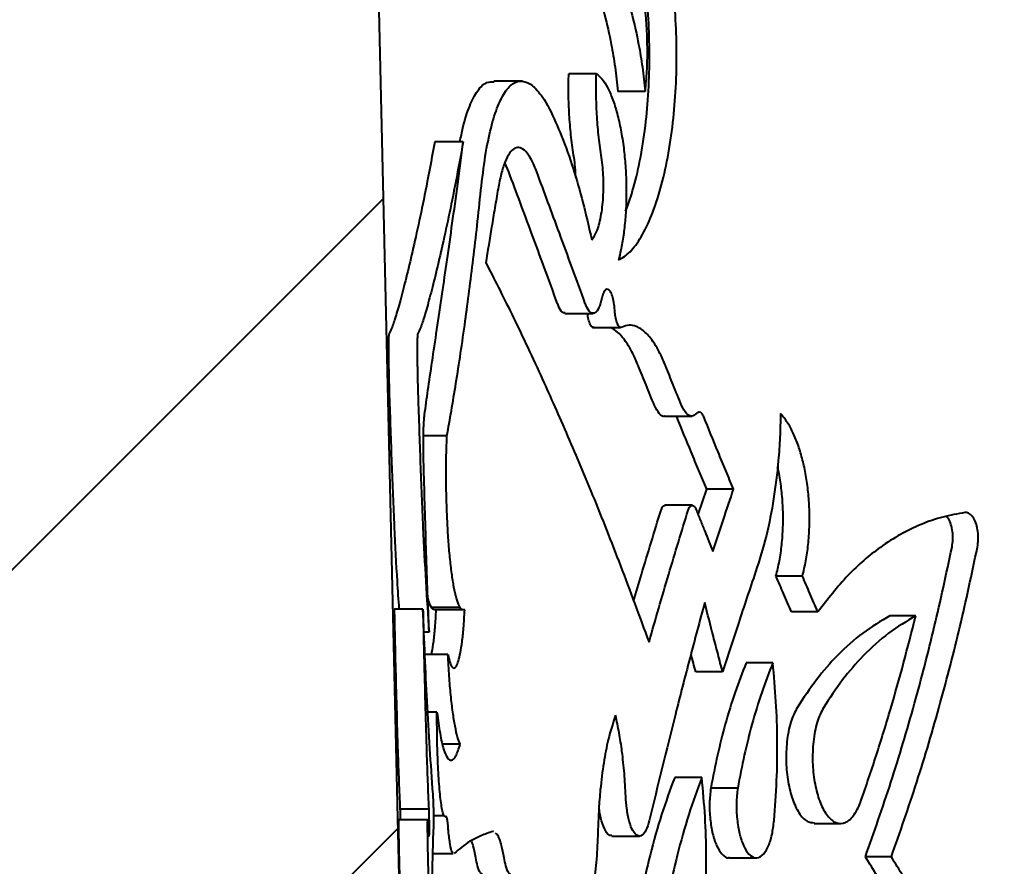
# Model space of a CAD drawing. Header units: millimetres. Extents: x 8 to 871, y 8 to 585.
# Drawn here: x 317.44 to 324.31, y 292.87 to 298.77 of the extents above; entities that cross this region are included whole.
import ezdxf

# ---------------------------------------------------------------- set-up
doc = ezdxf.new("R2010")
doc.units = ezdxf.units.MM
doc.layers.add('DIMENSIONS', color=2, linetype='Continuous')
doc.layers.add('HATCH', color=3, linetype='Continuous')
doc.layers.add('OUTLINE', color=7, linetype='Continuous', lineweight=25)
doc.styles.add('SLDTEXTSTYLE0', font='TXT', dxfattribs={"width": 0.75})
doc.dimstyles.new('SLDDIMSTYLE8', dxfattribs={"dimtxt": 3.5, "dimasz": 2, "dimexe": 0, "dimexo": 0.0625, "dimgap": 0.875, "dimtad": 1, "dimdec": 4, "dimzin": 12, "dimdsep": 46, "dimtxsty": 'SLDTEXTSTYLE0', "dimsah": 1, "dimcen": 0.09, "dimazin": 3, "dimtfac": 1, "dimtofl": 0, "dimtmove": 0, "dimatfit": 3, "dimfxl": 0, "dimfrac": 2, "dimtolj": 1, "dimtzin": 12, "dimarcsym": 0})

# ---------------------------------------------------------------- blocks, each defined once
blk = doc.blocks.new('_D_13')
at = {"layer": 'DIMENSIONS'}
blk.add_arc((306.2088, 330.1347), 79.0072, 79, 90, dxfattribs=at)
for points in [[(306.2088, 409.142), (308.2024, 408.6167), (308.215, 409.6166)], [(321.2841, 407.6904), (319.4054, 408.5391), (319.227, 407.5551)]]:
    blk.add_solid(points, dxfattribs=at)
at = {"layer": 'DIMENSIONS', "insert": (310.7105, 413.6065), "char_height": 3.5, "attachment_point": 1, "rotation": 354.5, "style": 'SLDTEXTSTYLE0'}
blk.add_mtext('11°', dxfattribs=at)

msp = doc.modelspace()

# ---------------------------------------------------------------- hatches: boundary and pattern name
at = {"layer": 'HATCH'}
h = msp.add_hatch(dxfattribs=at)
h.set_pattern_fill('ANSI31', color=256, angle=3e-322, style=0)
edge = h.paths.add_edge_path(flags=0)
edge.add_line((320.34869, 290.09243), (320.33579, 290.64907))
edge.add_spline(control_points=[(320.33579, 290.64907), (320.26911, 290.64907), (320.20242, 290.64907), (320.13574, 290.64907)], knot_values=[0.0000017, 0.0000017, 0.0000017, 0.0000017, 0.0002018, 0.0002018, 0.0002018, 0.0002018], weights=[1, 1, 1, 1], degree=3, periodic=0)
edge.add_line((320.13574, 290.64907), (320.12031, 291.31453))
edge.add_line((320.12031, 291.31453), (320.32037, 291.31453))
edge.add_line((320.32037, 291.31453), (320.31445, 291.56971))
edge.add_line((320.31445, 291.56971), (320.1144, 291.56971))
edge.add_line((320.1144, 291.56971), (319.89323, 301.11118))
edge.add_spline(control_points=[(319.89323, 301.11118), (319.95992, 301.11118), (320.0266, 301.11118), (320.09329, 301.11118)], knot_values=[0.0000041, 0.0000041, 0.0000041, 0.0000041, 0.0002042, 0.0002042, 0.0002042, 0.0002042], weights=[1, 1, 1, 1], degree=3, periodic=0)
edge.add_line((320.09329, 301.11118), (320.05436, 302.7904))
edge.add_spline(control_points=[(320.05436, 302.7904), (319.98768, 302.7904), (319.92099, 302.7904), (319.85431, 302.7904)], knot_values=[0.0000146, 0.0000146, 0.0000146, 0.0000146, 0.0002146, 0.0002146, 0.0002146, 0.0002146], weights=[1, 1, 1, 1], degree=3, periodic=0)
edge.add_line((319.85431, 302.7904), (319.82857, 303.90073))
edge.add_line((319.82857, 303.90073), (320.02863, 303.90073))
edge.add_line((320.02863, 303.90073), (319.68518, 318.71755))
edge.add_arc((324.68384, 318.83342), 5, 180, 181.327843, ccw=False)
edge.add_line((319.68384, 318.83342), (319.68384, 326.33342))
edge.add_arc((342.38384, 326.33342), 22.7, 169.323301, 180, ccw=False)
edge.add_line((320.07682, 330.53898), (309.99461, 332.57812))
edge.add_line((309.99461, 332.57812), (309.45884, 329.8218))
edge.add_line((309.45884, 329.8218), (309.45884, 182.95846))
edge.add_line((309.45884, 182.95846), (321.48384, 187.3352))
edge.add_arc((344.60884, 196.6352), 24.925, 180, 201.908125, ccw=False)
edge.add_line((319.68384, 196.6352), (319.68384, 202.4352))
edge.add_arc((339.68384, 202.4352), 20, 163.903735, 180, ccw=False)
edge.add_line((320.46789, 207.98024), (321.6945, 212.23094))
edge.add_arc((312.0865, 215.00347), 10.00003, 343.903735, 361.327843)
edge.add_line((322.08384, 215.2352), (320.86957, 267.62077))
edge.add_line((320.86957, 267.62077), (320.66952, 267.62077))
edge.add_line((320.66952, 267.62077), (320.61786, 269.84941))
edge.add_line((320.61786, 269.84941), (320.81792, 269.84941))
edge.add_line((320.81792, 269.84941), (320.73265, 273.52812))
edge.add_spline(control_points=[(320.73265, 273.52812), (320.66596, 273.52812), (320.59928, 273.52812), (320.53259, 273.52812)], knot_values=[0.000007, 0.000007, 0.000007, 0.000007, 0.0002071, 0.0002071, 0.0002071, 0.0002071], weights=[1, 1, 1, 1], degree=3, periodic=0)
edge.add_line((320.53259, 273.52812), (320.43569, 277.70853))
edge.add_spline(control_points=[(320.43569, 277.70853), (320.50238, 277.70853), (320.56906, 277.70853), (320.63575, 277.70853)], knot_values=[0.0000803, 0.0000803, 0.0000803, 0.0000803, 0.0002803, 0.0002803, 0.0002803, 0.0002803], weights=[1, 1, 1, 1], degree=3, periodic=0)
edge.add_line((320.63575, 277.70853), (320.49424, 283.81314))
edge.add_spline(control_points=[(320.49424, 283.81314), (320.42756, 283.81314), (320.36088, 283.81314), (320.29419, 283.81314)], knot_values=[0.0000165, 0.0000165, 0.0000165, 0.0000165, 0.0002166, 0.0002166, 0.0002166, 0.0002166], weights=[1, 1, 1, 1], degree=3, periodic=0)
edge.add_line((320.29419, 283.81314), (320.18597, 288.48212))
edge.add_spline(control_points=[(320.18597, 288.48212), (320.25265, 288.48212), (320.31934, 288.48212), (320.38602, 288.48212)], knot_values=[0.0000036, 0.0000036, 0.0000036, 0.0000036, 0.0002037, 0.0002037, 0.0002037, 0.0002037], weights=[1, 1, 1, 1], degree=3, periodic=0)
edge.add_line((320.38602, 288.48212), (320.36342, 289.45728))
edge.add_line((320.36342, 289.45728), (320.16336, 289.45728))
edge.add_line((320.16336, 289.45728), (320.14864, 290.09243))
edge.add_line((320.14864, 290.09243), (320.34869, 290.09243))

# ---------------------------------------------------------------- linework, layer by layer
at = {"layer": 'OUTLINE'}
for p, q in [((320.1144, 291.56971), (319.89323, 301.11118)), ((321.4583, 298.39454), (321.2659, 298.39454)), ((320.94209, 298.3424), (320.74473, 298.3424)), ((321.79918, 298.27135), (321.60876, 298.27135)), ((320.53097, 297.91949), (320.33305, 297.91949)), ((320.84826, 297.71009), (320.82009, 297.77283)), ((321.23848, 296.7242), (321.436, 296.7242)), ((321.43043, 296.62662), (321.62712, 296.62662)), ((321.93205, 296.00837), (322.12474, 296.00837)), ((320.41767, 295.87101), (320.25452, 295.87101)), ((322.16735, 295.32156), (322.22693, 295.49909)), ((322.41409, 295.49909), (322.22693, 295.49909)), ((322.12753, 295.38649), (321.93559, 295.38648)), ((322.89412, 294.89369), (322.70971, 294.89369)), ((320.30923, 294.67638), (320.50966, 294.67638)), ((320.25025, 294.66307), (320.05024, 294.66307)), ((320.54111, 294.65837), (320.34281, 294.65837)), ((323.0013, 294.64329), (322.81749, 294.64329)), ((323.68288, 294.61569), (323.50309, 294.61569)), ((320.29308, 294.5033), (320.2575, 294.5033)), ((320.42413, 294.34639), (320.26463, 294.34639)), ((322.68737, 294.28774), (322.50166, 294.28774)), ((322.33803, 294.22581), (322.15027, 294.22581)), ((320.34821, 293.94548), (320.28381, 293.94548)), ((320.51018, 293.72116), (320.38663, 293.72116)), ((322.1926, 293.48905), (322.00388, 293.48905)), ((322.44273, 293.4155), (322.25547, 293.4155)), ((320.29025, 293.2681), (320.09029, 293.2681)), ((320.28198, 293.19361), (320.08064, 293.19361)), ((320.32597, 293.22554), (320.39736, 293.22554)), ((322.97614, 293.16933), (323.1605, 293.16933)), ((320.74214, 293.11088), (320.73806, 293.11385)), ((321.56666, 293.08148), (321.75929, 293.08148)), ((320.32, 292.95899), (320.46124, 292.95899)), ((322.3853, 292.92936), (322.5731, 292.92936)), ((323.51324, 292.93629), (323.33223, 292.93629))]:
    msp.add_line(p, q, dxfattribs=at)
for points, knots in [([(321.61284, 297.09566), (321.63982, 297.11187), (321.69377, 297.14427), (321.77182, 297.25126), (321.84417, 297.40024), (321.90707, 297.58785), (321.95757, 297.80756), (321.99361, 298.04559), (322.01423, 298.29741), (322.02001, 298.54977), (322.011, 298.80014), (321.9891, 299.04064), (321.95449, 299.26766), (321.91476, 299.45524), (321.8849, 299.55954), (321.87287, 299.60158)], [0, 0, 0, 0, 0.0856359, 0.1712581, 0.2570638, 0.3428415, 0.4246758, 0.5064826, 0.5831932, 0.6598933, 0.733065, 0.8062402, 0.8786543, 0.9510874, 1, 1, 1, 1]), ([(321.66243, 297.4365), (321.68142, 297.48931), (321.72136, 297.6004), (321.76903, 297.81412), (321.80517, 298.05248), (321.82545, 298.30507), (321.83086, 298.55692), (321.82147, 298.80627), (321.7993, 299.04524), (321.76455, 299.27061), (321.7248, 299.4566), (321.69504, 299.55997), (321.68306, 299.60158)], [0, 0, 0, 0, 0.1020615, 0.2146824, 0.3272609, 0.4321499, 0.5370234, 0.6366667, 0.7363158, 0.8349152, 0.9335418, 1, 1, 1, 1]), ([(321.79918, 298.27135), (321.8034, 298.31807), (321.81184, 298.41151), (321.81504, 298.56003), (321.81076, 298.70943), (321.79888, 298.85683), (321.77959, 298.99744), (321.75608, 299.11898), (321.73752, 299.1874), (321.72945, 299.21717)], [0, 0, 0, 0, 0.1472958, 0.2945848, 0.4418434, 0.5891166, 0.7374316, 0.8857659, 1, 1, 1, 1]), ([(321.3897, 299.14831), (321.40148, 299.12456), (321.42678, 299.07353), (321.47002, 298.96147), (321.51797, 298.80624), (321.55933, 298.62213), (321.58984, 298.44133), (321.60241, 298.32833), (321.60876, 298.27135)], [0, 0, 0, 0, 0.1206743, 0.2592401, 0.4710194, 0.689016, 0.8431975, 1, 1, 1, 1]), ([(321.57656, 299.15831), (321.58992, 299.13126), (321.61681, 299.07687), (321.66144, 298.96078), (321.70913, 298.80511), (321.75019, 298.62109), (321.78043, 298.44067), (321.79289, 298.3281), (321.79918, 298.27135)], [0, 0, 0, 0, 0.1351711, 0.2718314, 0.480196, 0.6946694, 0.846067, 1, 1, 1, 1]), ([(321.30009, 297.8276), (321.29345, 297.87357), (321.28035, 297.96435), (321.26905, 298.10815), (321.2634, 298.25256), (321.26506, 298.3468), (321.2659, 298.39454)], [0, 0, 0, 0, 0.258405, 0.5103919, 0.7520089, 1, 1, 1, 1]), ([(321.49237, 297.8276), (321.48576, 297.87361), (321.47267, 297.96471), (321.46144, 298.10867), (321.45584, 298.25302), (321.45747, 298.34697), (321.4583, 298.39454)], [0, 0, 0, 0, 0.2584776, 0.5118184, 0.7527887, 1, 1, 1, 1]), ([(321.4583, 298.39454), (321.47146, 298.38387), (321.49776, 298.36253), (321.53608, 298.30196), (321.57181, 298.22033), (321.60352, 298.12039), (321.62975, 298.00477), (321.64927, 297.88118), (321.66184, 297.75271), (321.66774, 297.62544), (321.66701, 297.49987), (321.66031, 297.37941), (321.64762, 297.26641), (321.63145, 297.17114), (321.61842, 297.1183), (321.61284, 297.09566)], [0, 0, 0, 0, 0.0847194, 0.1693775, 0.2542692, 0.3391362, 0.420915, 0.5026815, 0.5782336, 0.653779, 0.7267108, 0.7996507, 0.8724966, 0.9453655, 1, 1, 1, 1]), ([(320.50829, 297.91949), (320.51463, 297.95276), (320.53383, 298.05362), (320.57511, 298.17524), (320.63131, 298.28367), (320.68906, 298.34036), (320.72971, 298.33792), (320.7467, 298.33691)], [0, 0, 0, 0, 0.11480958, 0.34812639, 0.58148716, 0.8251129, 1, 1, 1, 1]), ([(320.65412, 297.58261), (320.66376, 297.66399), (320.68304, 297.82678), (320.72319, 298.02262), (320.77112, 298.17603), (320.82722, 298.28407), (320.89088, 298.34177), (320.96137, 298.34773), (321.03643, 298.297), (321.09429, 298.21867), (321.12593, 298.15977), (321.13215, 298.14818)], [0, 0, 0, 0, 0.1179837, 0.2360014, 0.3537596, 0.4715386, 0.5939883, 0.7164474, 0.8427679, 0.9690731, 1, 1, 1, 1]), ([(321.13215, 298.14818), (321.16048, 298.08786), (321.21713, 297.9672), (321.2953, 297.74329), (321.36631, 297.50097), (321.40652, 297.32465), (321.42676, 297.23588)], [0, 0, 0, 0, 0.2669015, 0.5338224, 0.7653161, 1, 1, 1, 1]), ([(320.33305, 297.91949), (320.3155, 297.82553), (320.28039, 297.63761), (320.22987, 297.39203), (320.18217, 297.17448), (320.13737, 296.98514), (320.09686, 296.82738), (320.06182, 296.70505), (320.03308, 296.61901), (320.02048, 296.59605), (320.01417, 296.58454)], [0, 0, 0, 0, 0.1184249, 0.236852, 0.3577122, 0.4785738, 0.607086, 0.7363184, 0.8677819, 1, 1, 1, 1]), ([(320.53097, 297.91949), (320.51346, 297.82516), (320.47844, 297.6365), (320.42804, 297.38998), (320.38044, 297.17168), (320.33592, 296.98254), (320.29581, 296.82558), (320.26122, 296.70422), (320.23284, 296.61882), (320.22038, 296.59599), (320.21413, 296.58454)], [0, 0, 0, 0, 0.1190396, 0.2380816, 0.359608, 0.4811356, 0.6090146, 0.7376106, 0.868429, 1, 1, 1, 1]), ([(320.26125, 296.01781), (320.26896, 296.07313), (320.28441, 296.18395), (320.31378, 296.38366), (320.34707, 296.60753), (320.38242, 296.84606), (320.41863, 297.0945), (320.45492, 297.35013), (320.49254, 297.62334), (320.51816, 297.82078), (320.53097, 297.91949)], [0, 0, 0, 0, 0.13326901, 0.2669991, 0.40026823, 0.53400356, 0.64985583, 0.76570704, 0.8828542, 1, 1, 1, 1]), ([(321.04319, 297.71009), (321.03072, 297.74025), (321.00576, 297.80059), (320.96646, 297.8558), (320.92747, 297.8829), (320.8894, 297.87992), (320.85344, 297.84587), (320.82179, 297.78351), (320.79474, 297.69899), (320.78068, 297.62725), (320.77365, 297.59139)], [0, 0, 0, 0, 0.1274704, 0.2549684, 0.382311, 0.5096559, 0.6393488, 0.7690243, 0.8845222, 1, 1, 1, 1]), ([(321.31424, 297.67178), (321.31425, 297.67759), (321.31434, 297.73139), (321.30681, 297.78224), (321.30009, 297.8276)], [0, 0, 0, 0, 0.107991, 1, 1, 1, 1]), ([(321.42676, 297.23588), (321.43986, 297.25475), (321.46608, 297.29253), (321.49464, 297.40697), (321.50891, 297.54431), (321.50913, 297.69206), (321.49805, 297.78169), (321.49237, 297.8276)], [0, 0, 0, 0, 0.212298, 0.4251603, 0.6224841, 0.8066383, 1, 1, 1, 1]), ([(321.18843, 296.79002), (321.15781, 296.87388), (321.09658, 297.04159), (320.98172, 297.35262), (320.90075, 297.56949), (320.84826, 297.71009)], [0, 0, 0, 0, 0.2601778, 0.5203553, 1, 1, 1, 1]), ([(321.3815, 296.79002), (321.35094, 296.87419), (321.28981, 297.04252), (321.1756, 297.35348), (321.09518, 297.57007), (321.04319, 297.71009)], [0, 0, 0, 0, 0.2611999, 0.5224, 1, 1, 1, 1]), ([(320.41767, 295.87101), (320.42783, 295.92796), (320.44819, 296.04204), (320.48009, 296.23509), (320.51254, 296.44395), (320.55328, 296.72525), (320.59228, 297.02447), (320.62843, 297.335), (320.64556, 297.50007), (320.65412, 297.58261)], [0, 0, 0, 0, 0.132869, 0.2661818, 0.3990529, 0.5323814, 0.7648389, 0.8824199, 1, 1, 1, 1]), ([(320.77365, 297.59139), (320.76602, 297.54715), (320.75076, 297.45866), (320.72197, 297.28679), (320.70161, 297.15915), (320.68831, 297.07576)], [0, 0, 0, 0, 0.2574267, 0.5148534, 1, 1, 1, 1]), ([(320.68831, 297.07576), (320.71712, 297.02017), (320.77473, 296.90899), (320.86842, 296.72073), (320.96695, 296.51572), (321.09182, 296.2474), (321.24578, 295.90065), (321.43259, 295.46112), (321.62572, 294.97088), (321.75863, 294.61196), (321.82522, 294.43213)], [0, 0, 0, 0, 0.0943808, 0.1887579, 0.2837116, 0.3786645, 0.5323592, 0.6866679, 0.8430093, 1, 1, 1, 1]), ([(321.58635, 296.74668), (321.58465, 296.76492), (321.58125, 296.80137), (321.57012, 296.84655), (321.55588, 296.87871), (321.53927, 296.89456), (321.52216, 296.89073), (321.50731, 296.86857), (321.50035, 296.84259), (321.49723, 296.83098)], [0, 0, 0, 0, 0.1390058, 0.2779631, 0.4188428, 0.565182, 0.7193997, 0.8745933, 1, 1, 1, 1]), ([(321.49723, 296.83098), (321.49069, 296.80688), (321.47761, 296.75869), (321.45049, 296.72382), (321.42151, 296.72202), (321.39777, 296.74998), (321.38545, 296.78029), (321.3815, 296.79002)], [0, 0, 0, 0, 0.2197172, 0.4392554, 0.6634169, 0.8919909, 1, 1, 1, 1]), ([(321.24196, 296.72864), (321.23755, 296.72769), (321.22329, 296.72461), (321.20461, 296.75077), (321.19229, 296.78066), (321.18843, 296.79002)], [0, 0, 0, 0, 0.2347738, 0.7603145, 1, 1, 1, 1]), ([(321.63751, 296.62752), (321.63245, 296.62656), (321.62233, 296.62463), (321.60764, 296.64422), (321.59578, 296.67767), (321.58897, 296.71461), (321.58701, 296.73861), (321.58635, 296.74668)], [0, 0, 0, 0, 0.2292882, 0.4589432, 0.6798385, 0.8923062, 1, 1, 1, 1]), ([(321.44593, 296.62752), (321.44082, 296.62656), (321.43057, 296.62465), (321.41568, 296.64446), (321.40392, 296.67846), (321.39804, 296.70804), (321.39656, 296.72404), (321.39655, 296.7242)], [0, 0, 0, 0, 0.2569693, 0.5143737, 0.7613627, 0.9976056, 1, 1, 1, 1]), ([(321.75012, 296.35961), (321.73736, 296.38932), (321.71165, 296.44919), (321.66416, 296.52938), (321.61155, 296.59584), (321.57294, 296.61691), (321.55514, 296.62662)], [0, 0, 0, 0, 0.2140317, 0.4313608, 0.7377771, 1, 1, 1, 1]), ([(321.93996, 296.35961), (321.92728, 296.38927), (321.90173, 296.44906), (321.85461, 296.52956), (321.79898, 296.59779), (321.74034, 296.63601), (321.68583, 296.64645), (321.65371, 296.63387), (321.63751, 296.62752)], [0, 0, 0, 0, 0.1382622, 0.2786624, 0.4755239, 0.678061, 0.8375982, 1, 1, 1, 1]), ([(320.01417, 296.58454), (320.01307, 296.57863), (320.01088, 296.56681), (320.00981, 296.49843), (320.01038, 296.40351), (320.01222, 296.29577), (320.0143, 296.20978), (320.01568, 296.16428), (320.01606, 296.15149)], [0, 0, 0, 0, 0.201763, 0.4039384, 0.5935392, 0.7690264, 0.9350207, 1, 1, 1, 1]), ([(320.21413, 296.58454), (320.21304, 296.57868), (320.21088, 296.56694), (320.20982, 296.49922), (320.21037, 296.40504), (320.21219, 296.29753), (320.21429, 296.21087), (320.21567, 296.16474), (320.21607, 296.15149)], [0, 0, 0, 0, 0.2001089, 0.4006003, 0.5894931, 0.7654512, 0.9326318, 1, 1, 1, 1]), ([(321.86265, 296.08271), (321.85288, 296.10648), (321.83335, 296.15402), (321.79571, 296.24633), (321.76813, 296.31485), (321.75012, 296.35961)], [0, 0, 0, 0, 0.2575234, 0.5150491, 1, 1, 1, 1]), ([(322.05187, 296.08271), (322.04212, 296.10656), (322.02262, 296.15427), (321.9852, 296.24657), (321.9578, 296.31502), (321.93996, 296.35961)], [0, 0, 0, 0, 0.2584159, 0.5168342, 1, 1, 1, 1]), ([(320.01606, 296.15149), (320.02124, 295.9929), (320.03158, 295.67573), (320.04957, 295.24576), (320.0663, 294.90644), (320.07849, 294.72702), (320.08284, 294.66307)], [0, 0, 0, 0, 0.2928285, 0.5856421, 0.8523021, 1, 1, 1, 1]), ([(320.21607, 296.15149), (320.22125, 295.99282), (320.2316, 295.67548), (320.24946, 295.24466), (320.26931, 294.84979), (320.28513, 294.61915), (320.29308, 294.5033)], [0, 0, 0, 0, 0.2615714, 0.5231304, 0.7604715, 1, 1, 1, 1]), ([(321.93477, 296.00875), (321.93452, 296.00861), (321.92213, 296.00175), (321.89549, 296.02159), (321.87371, 296.06214), (321.86265, 296.08271)], [0, 0, 0, 0, 0.0101787, 0.4979094, 1, 1, 1, 1]), ([(322.15903, 296.02818), (322.14716, 296.01903), (322.12342, 296.00075), (322.08481, 296.01919), (322.06302, 296.06122), (322.05187, 296.08271)], [0, 0, 0, 0, 0.32814221, 0.65629894, 1, 1, 1, 1]), ([(320.257, 295.6079), (320.256, 295.65007), (320.25401, 295.73439), (320.2537, 295.85276), (320.25563, 295.95053), (320.25878, 295.99824), (320.26097, 296.01559), (320.26125, 296.01781)], [0, 0, 0, 0, 0.2360401, 0.4719793, 0.7114957, 0.9630278, 1, 1, 1, 1]), ([(322.22693, 295.49909), (322.20875, 295.54225), (322.17238, 295.62857), (322.10258, 295.79634), (322.0518, 295.92094), (322.0186, 296.00239)], [0, 0, 0, 0, 0.2572298, 0.51445822, 1, 1, 1, 1]), ([(322.20691, 296.00239), (322.20246, 296.01145), (322.19355, 296.02958), (322.17767, 296.03873), (322.16609, 296.03506), (322.16014, 296.02926), (322.15903, 296.02818)], [0, 0, 0, 0, 0.3084099, 0.6168333, 0.9287283, 1, 1, 1, 1]), ([(322.41409, 295.49909), (322.39594, 295.54239), (322.35966, 295.629), (322.29025, 295.79676), (322.23981, 295.92122), (322.20691, 296.00239)], [0, 0, 0, 0, 0.2580782, 0.5161569, 1, 1, 1, 1]), ([(322.74166, 296.02595), (322.74048, 295.97082), (322.73811, 295.86001), (322.72401, 295.65885), (322.6953, 295.42592), (322.64335, 295.15928), (322.59381, 295.00475), (322.56723, 294.92185)], [0, 0, 0, 0, 0.13284344, 0.2670115, 0.49470641, 0.72892213, 1, 1, 1, 1]), ([(322.89412, 294.89369), (322.90248, 294.92801), (322.91918, 294.99663), (322.93534, 295.11247), (322.94372, 295.23421), (322.94366, 295.35793), (322.93515, 295.47951), (322.91916, 295.5955), (322.89594, 295.70375), (322.86632, 295.80335), (322.83074, 295.89097), (322.78907, 295.96903), (322.758, 296.00633), (322.74166, 296.02595)], [0, 0, 0, 0, 0.0909228, 0.1818243, 0.2728884, 0.363941, 0.4521753, 0.5404191, 0.6282229, 0.7160491, 0.807347, 0.8986697, 1, 1, 1, 1]), ([(320.54111, 294.65837), (320.53448, 294.65722), (320.52123, 294.65492), (320.50169, 294.68338), (320.48308, 294.73578), (320.46598, 294.81156), (320.45082, 294.90829), (320.43803, 295.01996), (320.4277, 295.1442), (320.41998, 295.2735), (320.41481, 295.40605), (320.41209, 295.53614), (320.41186, 295.66221), (320.41368, 295.7748), (320.41643, 295.84109), (320.41767, 295.87101)], [0, 0, 0, 0, 0.0845442, 0.169077, 0.2537487, 0.3384015, 0.4200804, 0.5017303, 0.5787931, 0.6558387, 0.7285209, 0.8012026, 0.8716286, 0.9420695, 1, 1, 1, 1]), ([(322.70971, 294.89369), (322.71809, 294.92784), (322.73483, 294.99613), (322.75109, 295.11151), (322.75957, 295.23281), (322.75971, 295.35618), (322.7511, 295.47695), (322.73813, 295.57804), (322.72535, 295.63472), (322.72058, 295.65591)], [0, 0, 0, 0, 0.1534472, 0.3068529, 0.460559, 0.6142435, 0.7627883, 0.91135, 1, 1, 1, 1]), ([(320.29308, 294.5033), (320.28971, 294.59462), (320.28297, 294.77726), (320.2706, 295.14448), (320.26242, 295.42304), (320.257, 295.6079)], [0, 0, 0, 0, 0.2517169, 0.5034347, 1, 1, 1, 1]), ([(322.27062, 295.06475), (322.28273, 295.10201), (322.30696, 295.17653), (322.35456, 295.32132), (322.39056, 295.42884), (322.41409, 295.49909)], [0, 0, 0, 0, 0.2573564, 0.514711, 1, 1, 1, 1]), ([(321.90894, 295.35177), (321.91244, 295.36034), (321.91943, 295.37749), (321.92972, 295.38751), (321.93558, 295.38556), (321.93674, 295.38516)], [0, 0, 0, 0, 0.4445386, 0.8892617, 1, 1, 1, 1]), ([(322.09798, 295.35177), (322.10144, 295.36053), (322.10836, 295.37804), (322.12196, 295.38828), (322.13606, 295.38487), (322.14679, 295.37135), (322.15216, 295.35933), (322.15364, 295.35602)], [0, 0, 0, 0, 0.2281415, 0.456409, 0.6829325, 0.9126623, 1, 1, 1, 1]), ([(321.71773, 294.71958), (321.73581, 294.78111), (321.79776, 294.99187), (321.86285, 295.20259), (321.90894, 295.35177)], [0, 0, 0, 0, 0.2919969, 1, 1, 1, 1]), ([(321.82522, 294.43213), (321.84774, 294.51104), (321.89276, 294.66888), (321.98271, 294.97544), (322.05243, 295.20305), (322.09798, 295.35177)], [0, 0, 0, 0, 0.2574024, 0.5148041, 1, 1, 1, 1]), ([(322.15364, 295.35602), (322.1636, 295.33096), (322.18351, 295.28084), (322.22239, 295.18374), (322.25159, 295.11171), (322.27062, 295.06474)], [0, 0, 0, 0, 0.2581275, 0.516258, 1, 1, 1, 1]), ([(324.02607, 295.33596), (323.97433, 295.32676), (323.87067, 295.30834), (323.72087, 295.25617), (323.57551, 295.18619), (323.40277, 295.07511), (323.20616, 294.90757), (323.06982, 294.73169), (323.0013, 294.64329)], [0, 0, 0, 0, 0.1342281, 0.2689078, 0.4031359, 0.5378218, 0.767714, 1, 1, 1, 1]), ([(323.93592, 295.09566), (323.93847, 295.11288), (323.94359, 295.14733), (323.94048, 295.20332), (323.92942, 295.25393), (323.91428, 295.29132), (323.90208, 295.30469), (323.89761, 295.30959)], [0, 0, 0, 0, 0.2179818, 0.4360285, 0.6532674, 0.8728528, 1, 1, 1, 1]), ([(324.11312, 295.09566), (324.11567, 295.11299), (324.12078, 295.14766), (324.11756, 295.20378), (324.10653, 295.25512), (324.08807, 295.29718), (324.06382, 295.32618), (324.04213, 295.33651), (324.02936, 295.33607), (324.02607, 295.33596)], [0, 0, 0, 0, 0.1523013, 0.3046386, 0.4565632, 0.6097755, 0.7681403, 0.9403126, 1, 1, 1, 1]), ([(323.33223, 292.93629), (323.39242, 293.10733), (323.5128, 293.44942), (323.67272, 293.98806), (323.81608, 294.53533), (323.89591, 294.90858), (323.93592, 295.09566)], [0, 0, 0, 0, 0.2598776, 0.5197643, 0.7593036, 1, 1, 1, 1]), ([(323.51324, 292.93629), (323.5732, 293.10777), (323.69312, 293.45074), (323.85211, 293.98991), (323.99438, 294.5368), (324.07348, 294.90908), (324.11312, 295.09566)], [0, 0, 0, 0, 0.2603579, 0.5207249, 0.759791, 1, 1, 1, 1]), ([(322.56723, 294.92185), (322.5471, 294.86217), (322.50684, 294.74281), (322.42991, 294.5108), (322.37435, 294.33846), (322.33803, 294.22581)], [0, 0, 0, 0, 0.2572517, 0.5145029, 1, 1, 1, 1]), ([(322.81749, 294.64329), (322.8082, 294.66473), (322.78962, 294.7076), (322.75362, 294.79106), (322.72708, 294.8531), (322.70971, 294.89369)], [0, 0, 0, 0, 0.2567948, 0.5135901, 1, 1, 1, 1]), ([(323.0013, 294.64329), (322.99203, 294.66479), (322.9735, 294.70779), (322.9377, 294.79126), (322.91134, 294.85323), (322.89412, 294.89369)], [0, 0, 0, 0, 0.2575821, 0.5151647, 1, 1, 1, 1]), ([(320.34281, 294.65837), (320.33489, 294.65783), (320.31904, 294.65673), (320.29921, 294.69001), (320.28819, 294.73028), (320.28431, 294.74447)], [0, 0, 0, 0, 0.393158, 0.7862106, 1, 1, 1, 1]), ([(322.21284, 294.70826), (322.17805, 294.57837), (322.10847, 294.31858), (321.97774, 293.81187), (321.88646, 293.43499), (321.82666, 293.18805)], [0, 0, 0, 0, 0.2563828, 0.5127655, 1, 1, 1, 1]), ([(322.33803, 294.22581), (322.32729, 294.26679), (322.3058, 294.34875), (322.26394, 294.50957), (322.23312, 294.6294), (322.21284, 294.70826)], [0, 0, 0, 0, 0.2548063, 0.509612, 1, 1, 1, 1]), ([(320.05024, 294.66307), (320.05151, 294.59967), (320.05406, 294.47217), (320.05934, 294.24054), (320.06623, 293.96885), (320.07428, 293.69604), (320.08229, 293.46061), (320.08761, 293.33258), (320.09029, 293.2681)], [0, 0, 0, 0, 0.1313223, 0.2640815, 0.4735224, 0.6889886, 0.8433798, 1, 1, 1, 1]), ([(320.25025, 294.66307), (320.25152, 294.59966), (320.25407, 294.47215), (320.25936, 294.23997), (320.26629, 293.96714), (320.27434, 293.69386), (320.28233, 293.45912), (320.2876, 293.33207), (320.29025, 293.2681)], [0, 0, 0, 0, 0.1313899, 0.2642005, 0.4749091, 0.6916818, 0.8447619, 1, 1, 1, 1]), ([(320.32051, 293.3743), (320.313, 293.47957), (320.29796, 293.69012), (320.27338, 294.11388), (320.25937, 294.44657), (320.25025, 294.66307)], [0, 0, 0, 0, 0.258836, 0.5176725, 1, 1, 1, 1]), ([(320.30971, 294.34639), (320.31095, 294.35146), (320.31672, 294.37502), (320.32551, 294.43822), (320.33602, 294.5354), (320.34048, 294.61617), (320.34281, 294.65837)], [0, 0, 0, 0, 0.08124242, 0.37820121, 0.67506902, 1, 1, 1, 1]), ([(320.42413, 294.34639), (320.42874, 294.32717), (320.43797, 294.28872), (320.45282, 294.25802), (320.46799, 294.24861), (320.4832, 294.26185), (320.49796, 294.29818), (320.51165, 294.35585), (320.5236, 294.43398), (320.53415, 294.53277), (320.53868, 294.61465), (320.54111, 294.65837)], [0, 0, 0, 0, 0.1098337, 0.2196843, 0.3294639, 0.4392367, 0.5499493, 0.6606388, 0.7685174, 0.8763688, 1, 1, 1, 1]), ([(323.50309, 294.61569), (323.43946, 294.57843), (323.31221, 294.50388), (323.14284, 294.35066), (322.98981, 294.17649), (322.90088, 294.04252), (322.85627, 293.97534)], [0, 0, 0, 0, 0.26706883, 0.53415404, 0.7663703, 1, 1, 1, 1]), ([(323.68288, 294.61569), (323.61929, 294.5782), (323.4921, 294.5032), (323.32351, 294.34936), (323.1718, 294.17525), (323.08398, 294.04211), (323.03994, 293.97534)], [0, 0, 0, 0, 0.26841421, 0.53684575, 0.76772424, 1, 1, 1, 1]), ([(323.30128, 293.32471), (323.33705, 293.4293), (323.40859, 293.63848), (323.50745, 293.9611), (323.59968, 294.28591), (323.65513, 294.50569), (323.68288, 294.61569)], [0, 0, 0, 0, 0.258714, 0.51743, 0.7584671, 1, 1, 1, 1]), ([(320.51018, 293.72116), (320.50394, 293.73634), (320.49129, 293.76712), (320.47391, 293.84359), (320.45793, 293.94201), (320.44419, 294.06014), (320.43248, 294.19596), (320.42694, 294.29566), (320.42413, 294.34639)], [0, 0, 0, 0, 0.1644947, 0.3335902, 0.4981635, 0.6680193, 0.8310927, 1, 1, 1, 1]), ([(322.15027, 294.22581), (322.13943, 294.26671), (322.12844, 294.30816), (322.11767, 294.34963), (322.11752, 294.35019)], [0, 0, 0, 0, 0.9865097, 1, 1, 1, 1]), ([(322.50166, 294.28774), (322.47542, 294.22092), (322.42292, 294.08729), (322.35727, 293.87027), (322.30065, 293.64708), (322.27056, 293.49287), (322.25547, 293.4155)], [0, 0, 0, 0, 0.2628388, 0.5256978, 0.7620581, 1, 1, 1, 1]), ([(322.68737, 294.28774), (322.6612, 294.2207), (322.60886, 294.08661), (322.5436, 293.86929), (322.48745, 293.64627), (322.45767, 293.49259), (322.44273, 293.4155)], [0, 0, 0, 0, 0.2634791, 0.5269794, 0.7627084, 1, 1, 1, 1]), ([(322.69588, 293.18984), (322.703, 293.28121), (322.71725, 293.46394), (322.72072, 293.7427), (322.71229, 294.01939), (322.69572, 294.19779), (322.68737, 294.28774)], [0, 0, 0, 0, 0.2550559, 0.5101346, 0.7530183, 1, 1, 1, 1]), ([(320.41043, 293.21775), (320.40754, 293.2162), (320.40176, 293.21309), (320.39302, 293.2294), (320.38454, 293.26142), (320.37657, 293.30894), (320.36933, 293.37062), (320.36307, 293.44228), (320.35781, 293.52231), (320.35243, 293.63181), (320.34789, 293.78041), (320.3481, 293.8898), (320.34821, 293.94548)], [0, 0, 0, 0, 0.0893528, 0.178697, 0.2681774, 0.3576309, 0.4439382, 0.5302168, 0.6108912, 0.6915465, 0.8429735, 1, 1, 1, 1]), ([(320.34821, 293.94548), (320.35513, 293.8932), (320.36917, 293.78709), (320.39349, 293.68181), (320.42018, 293.61783), (320.44882, 293.60189), (320.47933, 293.63054), (320.4998, 293.69067), (320.51018, 293.72116)], [0, 0, 0, 0, 0.1625807, 0.3299873, 0.4925249, 0.6595756, 0.8273355, 1, 1, 1, 1]), ([(321.59212, 293.92305), (321.57426, 293.86885), (321.54226, 293.77171), (321.50787, 293.59133), (321.48707, 293.42642), (321.4747, 293.27009), (321.47141, 293.17672), (321.46976, 293.1297)], [0, 0, 0, 0, 0.27044553, 0.48465829, 0.70515051, 0.85152029, 1, 1, 1, 1]), ([(321.66295, 293.3585), (321.66024, 293.4118), (321.65484, 293.51839), (321.63845, 293.66685), (321.61777, 293.80352), (321.60072, 293.88295), (321.59212, 293.92305)], [0, 0, 0, 0, 0.2629095, 0.5258287, 0.7606741, 1, 1, 1, 1]), ([(322.85627, 293.97534), (322.84058, 293.94412), (322.80914, 293.88161), (322.78318, 293.74445), (322.77757, 293.5976), (322.79184, 293.4569), (322.8229, 293.3336), (322.86886, 293.23738), (322.92218, 293.17714), (322.95968, 293.17522), (322.9763, 293.17436)], [0, 0, 0, 0, 0.1338574, 0.2680361, 0.3935902, 0.5142734, 0.6350825, 0.7595485, 0.8933972, 1, 1, 1, 1]), ([(323.03994, 293.97534), (323.02433, 293.9441), (322.99309, 293.88156), (322.96731, 293.7445), (322.96172, 293.59755), (322.97602, 293.45618), (323.00721, 293.33265), (323.05328, 293.23526), (323.11167, 293.17464), (323.17744, 293.16213), (323.2421, 293.2044), (323.28195, 293.2723), (323.29892, 293.31832), (323.30128, 293.32471)], [0, 0, 0, 0, 0.0993223, 0.1988641, 0.2924938, 0.3828249, 0.4732462, 0.5660925, 0.6653903, 0.7703725, 0.877166, 0.9829464, 1, 1, 1, 1]), ([(322.00388, 293.48905), (321.9727, 293.40509), (321.91034, 293.23717), (321.83366, 292.96162), (321.76831, 292.67717), (321.73419, 292.47995), (321.71707, 292.38097)], [0, 0, 0, 0, 0.2639174, 0.5278598, 0.7630629, 1, 1, 1, 1]), ([(322.1926, 293.48905), (322.16151, 293.40479), (322.09934, 293.23627), (322.0231, 292.96028), (321.95831, 292.67607), (321.92455, 292.47958), (321.90761, 292.38097)], [0, 0, 0, 0, 0.26459989, 0.52922345, 0.76375602, 1, 1, 1, 1]), ([(322.13531, 291.97995), (322.1464, 292.03792), (322.16873, 292.15457), (322.19781, 292.37255), (322.21955, 292.63596), (322.22636, 292.92992), (322.2181, 293.21873), (322.20117, 293.39822), (322.1926, 293.48905)], [0, 0, 0, 0, 0.1312936, 0.2642066, 0.455543, 0.6524301, 0.8241336, 1, 1, 1, 1]), ([(320.32538, 293.15068), (320.32573, 293.16462), (320.32643, 293.19262), (320.32602, 293.2461), (320.32463, 293.2994), (320.32267, 293.34301), (320.32113, 293.36538), (320.32051, 293.3743)], [0, 0, 0, 0, 0.2237299, 0.4490251, 0.6466047, 0.8591101, 1, 1, 1, 1]), ([(322.25547, 293.4155), (322.25171, 293.38078), (322.24419, 293.3113), (322.24951, 293.19875), (322.26676, 293.09587), (322.29538, 293.00957), (322.33313, 292.95192), (322.36511, 292.92501), (322.38251, 292.93148), (322.38517, 292.93247)], [0, 0, 0, 0, 0.1565154, 0.3131355, 0.4676515, 0.6256967, 0.7921783, 0.9681604, 1, 1, 1, 1]), ([(322.44273, 293.4155), (322.43898, 293.38057), (322.43149, 293.31069), (322.43692, 293.19764), (322.45434, 293.09419), (322.48312, 293.00852), (322.52105, 292.94865), (322.56559, 292.92282), (322.61207, 292.93798), (322.65354, 292.99589), (322.68353, 293.08446), (322.69201, 293.15682), (322.69588, 293.18984)], [0, 0, 0, 0, 0.0943825, 0.18882258, 0.28208071, 0.37728302, 0.47722162, 0.58218963, 0.69271913, 0.80364586, 0.91038755, 1, 1, 1, 1]), ([(321.82666, 293.18805), (321.81955, 293.16424), (321.80534, 293.11667), (321.77586, 293.08166), (321.74406, 293.07867), (321.71262, 293.11295), (321.68665, 293.18011), (321.66907, 293.2664), (321.66488, 293.32945), (321.66295, 293.3585)], [0, 0, 0, 0, 0.1433516, 0.2864482, 0.4364863, 0.5887343, 0.737818, 0.879221, 1, 1, 1, 1]), ([(320.09029, 293.2681), (320.09077, 293.25555), (320.09166, 293.232), (320.09222, 293.20584), (320.09248, 293.19361)], [0, 0, 0, 0, 0.5325558, 1, 1, 1, 1]), ([(320.29025, 293.2681), (320.29072, 293.25551), (320.29167, 293.23027), (320.29262, 293.18849), (320.29314, 293.14931), (320.29315, 293.11672), (320.29268, 293.09184), (320.29176, 293.0797), (320.29045, 293.08181), (320.28922, 293.0965), (320.28846, 293.11048), (320.28826, 293.11418)], [0, 0, 0, 0, 0.1134216, 0.2273575, 0.3338058, 0.4480849, 0.5606312, 0.68963, 0.8123725, 0.9502404, 1, 1, 1, 1]), ([(321.56664, 293.08596), (321.56201, 293.08493), (321.54652, 293.08147), (321.52054, 293.11464), (321.49494, 293.18154), (321.48041, 293.24563), (321.4774, 293.28346), (321.47707, 293.28761)], [0, 0, 0, 0, 0.1240091, 0.4147205, 0.6988327, 0.9668967, 1, 1, 1, 1]), ([(320.08196, 293.19254), (320.08191, 293.1929), (320.081, 293.19908), (320.08039, 293.17566), (320.08043, 293.12062), (320.08179, 293.03323), (320.08384, 292.93316), (320.0862, 292.83221), (320.08843, 292.74703), (320.08979, 292.7041), (320.09036, 292.68598)], [0, 0, 0, 0, 0.009692, 0.1701562, 0.3312123, 0.4851356, 0.6284244, 0.7647232, 0.9006716, 1, 1, 1, 1]), ([(320.28826, 293.11418), (320.28685, 293.13875), (320.28423, 293.18423), (320.2816, 293.1994), (320.28035, 293.17837), (320.28048, 293.12036), (320.28181, 293.03447), (320.28385, 292.93442), (320.28623, 292.83321), (320.28846, 292.74745), (320.28983, 292.70422), (320.2904, 292.68598)], [0, 0, 0, 0, 0.137806, 0.2551342, 0.3748535, 0.4950192, 0.6103358, 0.7183646, 0.821734, 0.9247974, 1, 1, 1, 1]), ([(320.42587, 293.14421), (320.42456, 293.15822), (320.42195, 293.18626), (320.41706, 293.21144), (320.41315, 293.21927), (320.41104, 293.21809), (320.41043, 293.21775)], [0, 0, 0, 0, 0.2957109, 0.5918203, 0.882679, 1, 1, 1, 1]), ([(320.30965, 292.42034), (320.31033, 292.48318), (320.3117, 292.60885), (320.31622, 292.8523), (320.32177, 293.0329), (320.32538, 293.15068)], [0, 0, 0, 0, 0.2580816, 0.5161637, 1, 1, 1, 1]), ([(320.45989, 292.96473), (320.45769, 292.96523), (320.45071, 292.96682), (320.43938, 293.01847), (320.43053, 293.08798), (320.42664, 293.13493), (320.42587, 293.14421)], [0, 0, 0, 0, 0.1722528, 0.5465207, 0.9104363, 1, 1, 1, 1]), ([(320.73806, 293.11385), (320.70955, 293.10415), (320.65253, 293.08475), (320.55788, 293.03711), (320.50283, 292.98982), (320.4676, 292.95956)], [0, 0, 0, 0, 0.2648089, 0.5296168, 1, 1, 1, 1]), ([(320.81543, 292.93037), (320.8097, 292.95958), (320.79582, 293.03021), (320.77423, 293.0924), (320.75993, 293.09911), (320.75541, 293.10123)], [0, 0, 0, 0, 0.3253954, 0.7869388, 1, 1, 1, 1]), ([(321.46976, 293.1297), (321.46729, 293.0668), (321.46234, 292.941), (321.44448, 292.76518), (321.41972, 292.60547), (321.38833, 292.46418), (321.35129, 292.34561), (321.30871, 292.25007), (321.2619, 292.18133), (321.22881, 292.1635), (321.21226, 292.15458)], [0, 0, 0, 0, 0.1203602, 0.2407364, 0.3609269, 0.4811436, 0.6051702, 0.7292257, 0.8645987, 1, 1, 1, 1]), ([(320.61852, 292.93037), (320.61284, 292.96128), (320.60344, 293.01237), (320.592, 293.03898), (320.58748, 293.04949)], [0, 0, 0, 0, 0.6050243, 1, 1, 1, 1]), ([(320.66411, 292.81391), (320.65945, 292.81699), (320.64786, 292.82468), (320.6317, 292.86405), (320.62245, 292.9106), (320.61852, 292.93037)], [0, 0, 0, 0, 0.2785977, 0.6935901, 1, 1, 1, 1]), ([(320.86077, 292.81391), (320.85611, 292.81702), (320.84458, 292.82472), (320.82851, 292.86419), (320.81934, 292.91058), (320.81543, 292.93037)], [0, 0, 0, 0, 0.2799034, 0.6927863, 1, 1, 1, 1]), ([(323.67063, 292.30686), (323.64267, 292.36803), (323.58676, 292.49035), (323.475, 292.7067), (323.38812, 292.84642), (323.33223, 292.93629)], [0, 0, 0, 0, 0.2629346, 0.5258667, 1, 1, 1, 1]), ([(323.84973, 292.30686), (323.82184, 292.3682), (323.76608, 292.49088), (323.65495, 292.70713), (323.56862, 292.84673), (323.51324, 292.93629)], [0, 0, 0, 0, 0.2638366, 0.5276714, 1, 1, 1, 1])]:
    msp.add_open_spline(points, degree=3, knots=knots, dxfattribs=at)

# ---------------------------------------------------------------- dimensions: what is measured, and where the dimension line sits
at = {"layer": 'DIMENSIONS'}
dim = msp.add_angular_dim_2l(base=(313.78135, 408.77823), line1=((306.20884, 330.13474), (325.5883, 429.83342)), line2=((306.20884, 431.85122), (306.20884, 158.80087)), dimstyle='SLDDIMSTYLE8', dxfattribs=at)
dim.commit()
dim.dimension.update_dxf_attribs({"geometry": '_D_13', "text_midpoint": (313.78135, 408.77823), "dimtype": 162})

doc.saveas('drawing.dxf')
